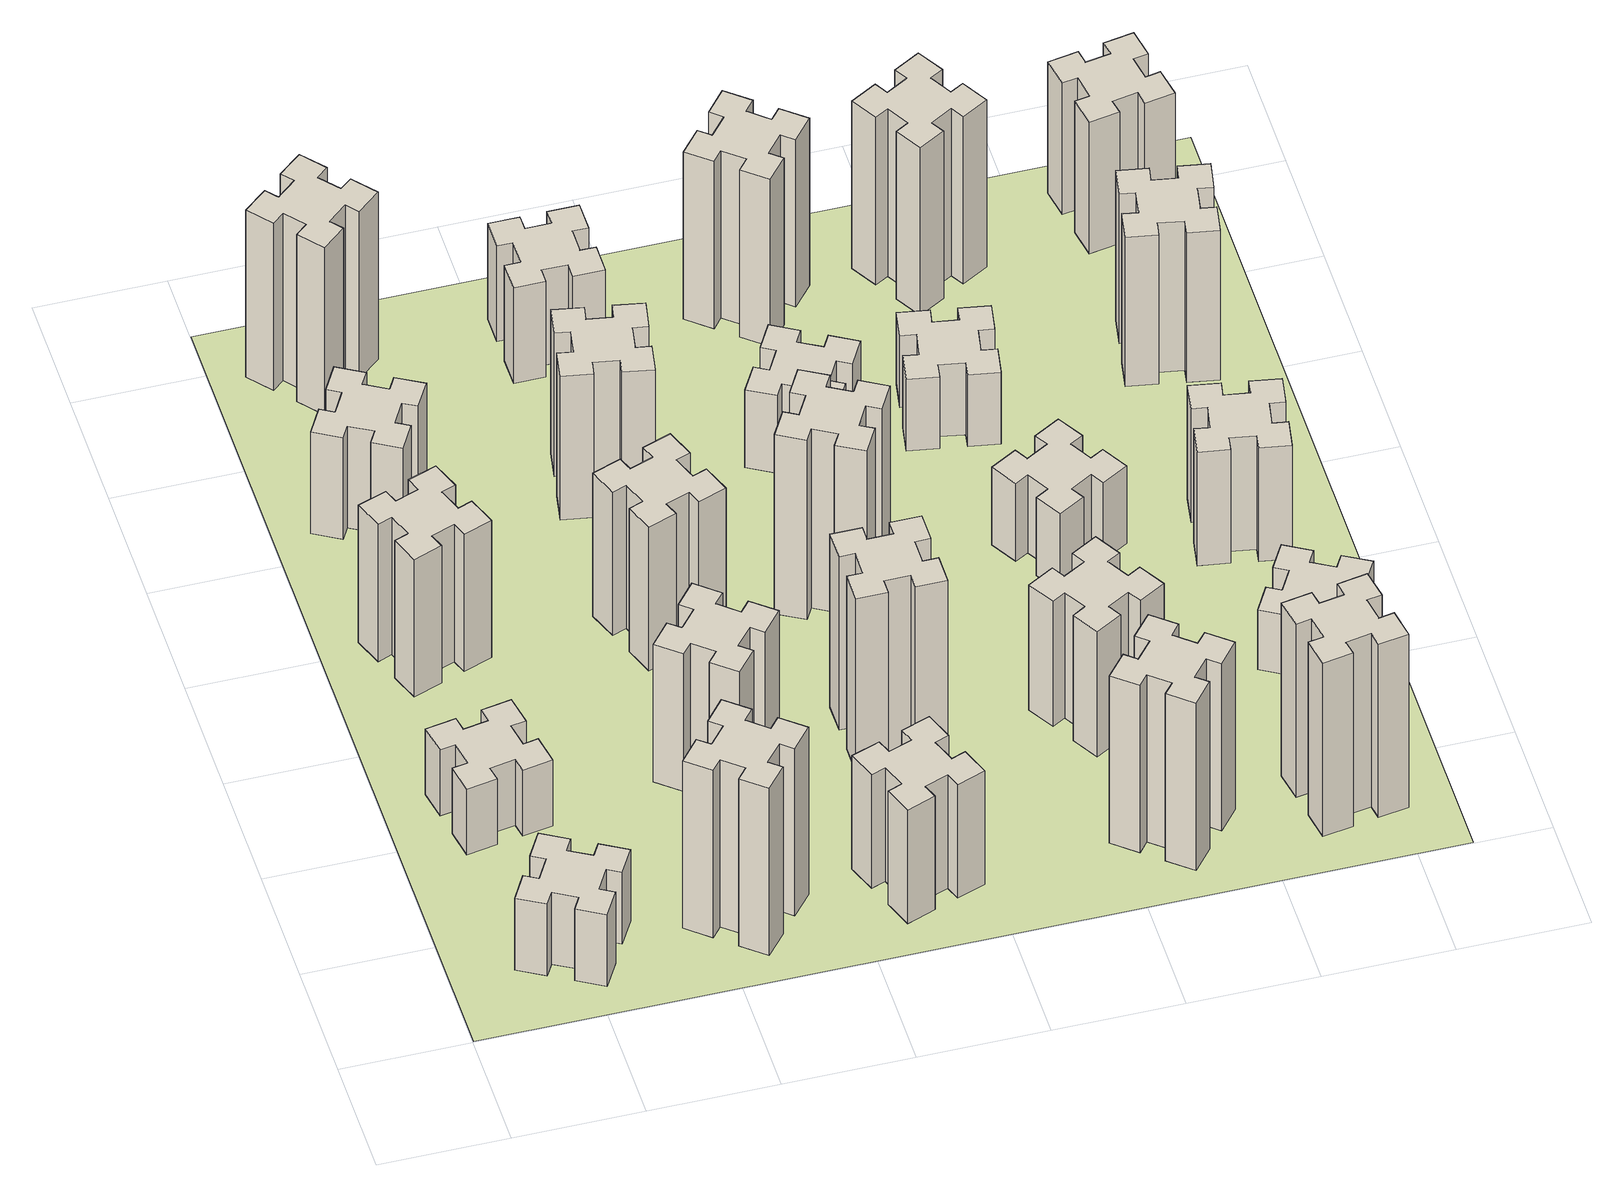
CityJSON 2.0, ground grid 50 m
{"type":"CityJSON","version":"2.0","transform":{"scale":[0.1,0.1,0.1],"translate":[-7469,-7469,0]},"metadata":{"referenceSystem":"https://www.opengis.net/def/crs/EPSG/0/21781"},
"CityObjects":{
"building1":{"type":"Building","attributes":{"class":"1000","function":"1000","usage":"1000","yearOfConstruction":2016,"roofType":"1000","measuredHeight":36,"storeysAboveGround":30,"storeysBelowGround":0},"geometry":[{"type":"Solid","lod":"1","boundaries":[[[[0,1,2,3,4,5,6,7,8,9,10,11,12,13,14,15,16,17,18,19]],[[17,16,20,21]],[[16,15,22,20]],[[15,14,23,22]],[[14,13,24,23]],[[13,12,25,24]],[[12,11,26,25]],[[11,10,27,26]],[[10,9,28,27]],[[9,8,29,28]],[[8,7,30,29]],[[7,6,31,30]],[[6,5,32,31]],[[5,4,33,32]],[[4,3,34,33]],[[3,2,35,34]],[[2,1,36,35]],[[1,0,37,36]],[[0,19,38,37]],[[19,18,39,38]],[[18,17,21,39]],[[24,25,26,27,28,29,30,31,32,33,34,35,36,37,38,39,21,20,22,23]]]]}]},
"building2":{"type":"Building","attributes":{"class":"1000","function":"1000","usage":"1000","yearOfConstruction":2016,"roofType":"1000","measuredHeight":33,"storeysAboveGround":30,"storeysBelowGround":0},"geometry":[{"type":"Solid","lod":"1","boundaries":[[[[40,41,42,43,44,45,46,47,48,49,50,51,52,53,54,55,56,57,58,59]],[[57,56,60,61]],[[56,55,62,60]],[[55,54,63,62]],[[54,53,64,63]],[[53,52,65,64]],[[52,51,66,65]],[[51,50,67,66]],[[50,49,68,67]],[[49,48,69,68]],[[48,47,70,69]],[[47,46,71,70]],[[46,45,72,71]],[[45,44,73,72]],[[44,43,74,73]],[[43,42,75,74]],[[42,41,76,75]],[[41,40,77,76]],[[40,59,78,77]],[[59,58,79,78]],[[58,57,61,79]],[[64,65,66,67,68,69,70,71,72,73,74,75,76,77,78,79,61,60,62,63]]]]}]},
"building3":{"type":"Building","attributes":{"class":"1000","function":"1000","usage":"1000","yearOfConstruction":2016,"roofType":"1000","measuredHeight":69,"storeysAboveGround":30,"storeysBelowGround":0},"geometry":[{"type":"Solid","lod":"1","boundaries":[[[[80,81,82,83,84,85,86,87,88,89,90,91,92,93,94,95,96,97,98,99]],[[97,96,100,101]],[[96,95,102,100]],[[95,94,103,102]],[[94,93,104,103]],[[93,92,105,104]],[[92,91,106,105]],[[91,90,107,106]],[[90,89,108,107]],[[89,88,109,108]],[[88,87,110,109]],[[87,86,111,110]],[[86,85,112,111]],[[85,84,113,112]],[[84,83,114,113]],[[83,82,115,114]],[[82,81,116,115]],[[81,80,117,116]],[[80,99,118,117]],[[99,98,119,118]],[[98,97,101,119]],[[104,105,106,107,108,109,110,111,112,113,114,115,116,117,118,119,101,100,102,103]]]]}]},
"building4":{"type":"Building","attributes":{"class":"1000","function":"1000","usage":"1000","yearOfConstruction":2016,"roofType":"1000","measuredHeight":51,"storeysAboveGround":30,"storeysBelowGround":0},"geometry":[{"type":"Solid","lod":"1","boundaries":[[[[120,121,122,123,124,125,126,127,128,129,130,131,132,133,134,135,136,137,138,139]],[[137,136,140,141]],[[136,135,142,140]],[[135,134,143,142]],[[134,133,144,143]],[[133,132,145,144]],[[132,131,146,145]],[[131,130,147,146]],[[130,129,148,147]],[[129,128,149,148]],[[128,127,150,149]],[[127,126,151,150]],[[126,125,152,151]],[[125,124,153,152]],[[124,123,154,153]],[[123,122,155,154]],[[122,121,156,155]],[[121,120,157,156]],[[120,139,158,157]],[[139,138,159,158]],[[138,137,141,159]],[[144,145,146,147,148,149,150,151,152,153,154,155,156,157,158,159,141,140,142,143]]]]}]},
"building5":{"type":"Building","attributes":{"class":"1000","function":"1000","usage":"1000","yearOfConstruction":2016,"roofType":"1000","measuredHeight":84,"storeysAboveGround":30,"storeysBelowGround":0},"geometry":[{"type":"Solid","lod":"1","boundaries":[[[[160,161,162,163,164,165,166,167,168,169,170,171,172,173,174,175,176,177,178,179]],[[177,176,180,181]],[[176,175,182,180]],[[175,174,183,182]],[[174,173,184,183]],[[173,172,185,184]],[[172,171,186,185]],[[171,170,187,186]],[[170,169,188,187]],[[169,168,189,188]],[[168,167,190,189]],[[167,166,191,190]],[[166,165,192,191]],[[165,164,193,192]],[[164,163,194,193]],[[163,162,195,194]],[[162,161,196,195]],[[161,160,197,196]],[[160,179,198,197]],[[179,178,199,198]],[[178,177,181,199]],[[184,185,186,187,188,189,190,191,192,193,194,195,196,197,198,199,181,180,182,183]]]]}]},
"building6":{"type":"Building","attributes":{"class":"1000","function":"1000","usage":"1000","yearOfConstruction":2016,"roofType":"1000","measuredHeight":84,"storeysAboveGround":30,"storeysBelowGround":0},"geometry":[{"type":"Solid","lod":"1","boundaries":[[[[200,201,202,203,204,205,206,207,208,209,210,211,212,213,214,215,216,217,218,219]],[[217,216,220,221]],[[216,215,222,220]],[[215,214,223,222]],[[214,213,224,223]],[[213,212,225,224]],[[212,211,226,225]],[[211,210,227,226]],[[210,209,228,227]],[[209,208,229,228]],[[208,207,230,229]],[[207,206,231,230]],[[206,205,232,231]],[[205,204,233,232]],[[204,203,234,233]],[[203,202,235,234]],[[202,201,236,235]],[[201,200,237,236]],[[200,219,238,237]],[[219,218,239,238]],[[218,217,221,239]],[[224,225,226,227,228,229,230,231,232,233,234,235,236,237,238,239,221,220,222,223]]]]}]},
"building7":{"type":"Building","attributes":{"class":"1000","function":"1000","usage":"1000","yearOfConstruction":2016,"roofType":"1000","measuredHeight":69,"storeysAboveGround":30,"storeysBelowGround":0},"geometry":[{"type":"Solid","lod":"1","boundaries":[[[[240,241,242,243,244,245,246,247,248,249,250,251,252,253,254,255,256,257,258,259]],[[257,256,260,261]],[[256,255,262,260]],[[255,254,263,262]],[[254,253,264,263]],[[253,252,265,264]],[[252,251,266,265]],[[251,250,267,266]],[[250,249,268,267]],[[249,248,269,268]],[[248,247,270,269]],[[247,246,271,270]],[[246,245,272,271]],[[245,244,273,272]],[[244,243,274,273]],[[243,242,275,274]],[[242,241,276,275]],[[241,240,277,276]],[[240,259,278,277]],[[259,258,279,278]],[[258,257,261,279]],[[264,265,266,267,268,269,270,271,272,273,274,275,276,277,278,279,261,260,262,263]]]]}]},
"building8":{"type":"Building","attributes":{"class":"1000","function":"1000","usage":"1000","yearOfConstruction":2016,"roofType":"1000","measuredHeight":72,"storeysAboveGround":30,"storeysBelowGround":0},"geometry":[{"type":"Solid","lod":"1","boundaries":[[[[280,281,282,283,284,285,286,287,288,289,290,291,292,293,294,295,296,297,298,299]],[[297,296,300,301]],[[296,295,302,300]],[[295,294,303,302]],[[294,293,304,303]],[[293,292,305,304]],[[292,291,306,305]],[[291,290,307,306]],[[290,289,308,307]],[[289,288,309,308]],[[288,287,310,309]],[[287,286,311,310]],[[286,285,312,311]],[[285,284,313,312]],[[284,283,314,313]],[[283,282,315,314]],[[282,281,316,315]],[[281,280,317,316]],[[280,299,318,317]],[[299,298,319,318]],[[298,297,301,319]],[[304,305,306,307,308,309,310,311,312,313,314,315,316,317,318,319,301,300,302,303]]]]}]},
"building9":{"type":"Building","attributes":{"class":"1000","function":"1000","usage":"1000","yearOfConstruction":2016,"roofType":"1000","measuredHeight":57,"storeysAboveGround":30,"storeysBelowGround":0},"geometry":[{"type":"Solid","lod":"1","boundaries":[[[[320,321,322,323,324,325,326,327,328,329,330,331,332,333,334,335,336,337,338,339]],[[337,336,340,341]],[[336,335,342,340]],[[335,334,343,342]],[[334,333,344,343]],[[333,332,345,344]],[[332,331,346,345]],[[331,330,347,346]],[[330,329,348,347]],[[329,328,349,348]],[[328,327,350,349]],[[327,326,351,350]],[[326,325,352,351]],[[325,324,353,352]],[[324,323,354,353]],[[323,322,355,354]],[[322,321,356,355]],[[321,320,357,356]],[[320,339,358,357]],[[339,338,359,358]],[[338,337,341,359]],[[344,345,346,347,348,349,350,351,352,353,354,355,356,357,358,359,341,340,342,343]]]]}]},
"building10":{"type":"Building","attributes":{"class":"1000","function":"1000","usage":"1000","yearOfConstruction":2016,"roofType":"1000","measuredHeight":72,"storeysAboveGround":30,"storeysBelowGround":0},"geometry":[{"type":"Solid","lod":"1","boundaries":[[[[360,361,362,363,364,365,366,367,368,369,370,371,372,373,374,375,376,377,378,379]],[[377,376,380,381]],[[376,375,382,380]],[[375,374,383,382]],[[374,373,384,383]],[[373,372,385,384]],[[372,371,386,385]],[[371,370,387,386]],[[370,369,388,387]],[[369,368,389,388]],[[368,367,390,389]],[[367,366,391,390]],[[366,365,392,391]],[[365,364,393,392]],[[364,363,394,393]],[[363,362,395,394]],[[362,361,396,395]],[[361,360,397,396]],[[360,379,398,397]],[[379,378,399,398]],[[378,377,381,399]],[[384,385,386,387,388,389,390,391,392,393,394,395,396,397,398,399,381,380,382,383]]]]}]},
"building11":{"type":"Building","attributes":{"class":"1000","function":"1000","usage":"1000","yearOfConstruction":2016,"roofType":"1000","measuredHeight":87,"storeysAboveGround":30,"storeysBelowGround":0},"geometry":[{"type":"Solid","lod":"1","boundaries":[[[[400,401,402,403,404,405,406,407,408,409,410,411,412,413,414,415,416,417,418,419]],[[417,416,420,421]],[[416,415,422,420]],[[415,414,423,422]],[[414,413,424,423]],[[413,412,425,424]],[[412,411,426,425]],[[411,410,427,426]],[[410,409,428,427]],[[409,408,429,428]],[[408,407,430,429]],[[407,406,431,430]],[[406,405,432,431]],[[405,404,433,432]],[[404,403,434,433]],[[403,402,435,434]],[[402,401,436,435]],[[401,400,437,436]],[[400,419,438,437]],[[419,418,439,438]],[[418,417,421,439]],[[424,425,426,427,428,429,430,431,432,433,434,435,436,437,438,439,421,420,422,423]]]]}]},
"building12":{"type":"Building","attributes":{"class":"1000","function":"1000","usage":"1000","yearOfConstruction":2016,"roofType":"1000","measuredHeight":48,"storeysAboveGround":30,"storeysBelowGround":0},"geometry":[{"type":"Solid","lod":"1","boundaries":[[[[440,441,442,443,444,445,446,447,448,449,450,451,452,453,454,455,456,457,458,459]],[[457,456,460,461]],[[456,455,462,460]],[[455,454,463,462]],[[454,453,464,463]],[[453,452,465,464]],[[452,451,466,465]],[[451,450,467,466]],[[450,449,468,467]],[[449,448,469,468]],[[448,447,470,469]],[[447,446,471,470]],[[446,445,472,471]],[[445,444,473,472]],[[444,443,474,473]],[[443,442,475,474]],[[442,441,476,475]],[[441,440,477,476]],[[440,459,478,477]],[[459,458,479,478]],[[458,457,461,479]],[[464,465,466,467,468,469,470,471,472,473,474,475,476,477,478,479,461,460,462,463]]]]}]},
"building13":{"type":"Building","attributes":{"class":"1000","function":"1000","usage":"1000","yearOfConstruction":2016,"roofType":"1000","measuredHeight":90,"storeysAboveGround":30,"storeysBelowGround":0},"geometry":[{"type":"Solid","lod":"1","boundaries":[[[[480,481,482,483,484,485,486,487,488,489,490,491,492,493,494,495,496,497,498,499]],[[497,496,500,501]],[[496,495,502,500]],[[495,494,503,502]],[[494,493,504,503]],[[493,492,505,504]],[[492,491,506,505]],[[491,490,507,506]],[[490,489,508,507]],[[489,488,509,508]],[[488,487,510,509]],[[487,486,511,510]],[[486,485,512,511]],[[485,484,513,512]],[[484,483,514,513]],[[483,482,515,514]],[[482,481,516,515]],[[481,480,517,516]],[[480,499,518,517]],[[499,498,519,518]],[[498,497,501,519]],[[504,505,506,507,508,509,510,511,512,513,514,515,516,517,518,519,501,500,502,503]]]]}]},
"building14":{"type":"Building","attributes":{"class":"1000","function":"1000","usage":"1000","yearOfConstruction":2016,"roofType":"1000","measuredHeight":39,"storeysAboveGround":30,"storeysBelowGround":0},"geometry":[{"type":"Solid","lod":"1","boundaries":[[[[520,521,522,523,524,525,526,527,528,529,530,531,532,533,534,535,536,537,538,539]],[[537,536,540,541]],[[536,535,542,540]],[[535,534,543,542]],[[534,533,544,543]],[[533,532,545,544]],[[532,531,546,545]],[[531,530,547,546]],[[530,529,548,547]],[[529,528,549,548]],[[528,527,550,549]],[[527,526,551,550]],[[526,525,552,551]],[[525,524,553,552]],[[524,523,554,553]],[[523,522,555,554]],[[522,521,556,555]],[[521,520,557,556]],[[520,539,558,557]],[[539,538,559,558]],[[538,537,541,559]],[[544,545,546,547,548,549,550,551,552,553,554,555,556,557,558,559,541,540,542,543]]]]}]},
"building15":{"type":"Building","attributes":{"class":"1000","function":"1000","usage":"1000","yearOfConstruction":2016,"roofType":"1000","measuredHeight":84,"storeysAboveGround":30,"storeysBelowGround":0},"geometry":[{"type":"Solid","lod":"1","boundaries":[[[[560,561,562,563,564,565,566,567,568,569,570,571,572,573,574,575,576,577,578,579]],[[577,576,580,581]],[[576,575,582,580]],[[575,574,583,582]],[[574,573,584,583]],[[573,572,585,584]],[[572,571,586,585]],[[571,570,587,586]],[[570,569,588,587]],[[569,568,589,588]],[[568,567,590,589]],[[567,566,591,590]],[[566,565,592,591]],[[565,564,593,592]],[[564,563,594,593]],[[563,562,595,594]],[[562,561,596,595]],[[561,560,597,596]],[[560,579,598,597]],[[579,578,599,598]],[[578,577,581,599]],[[584,585,586,587,588,589,590,591,592,593,594,595,596,597,598,599,581,580,582,583]]]]}]},
"building16":{"type":"Building","attributes":{"class":"1000","function":"1000","usage":"1000","yearOfConstruction":2016,"roofType":"1000","measuredHeight":63,"storeysAboveGround":30,"storeysBelowGround":0},"geometry":[{"type":"Solid","lod":"1","boundaries":[[[[600,601,602,603,604,605,606,607,608,609,610,611,612,613,614,615,616,617,618,619]],[[617,616,620,621]],[[616,615,622,620]],[[615,614,623,622]],[[614,613,624,623]],[[613,612,625,624]],[[612,611,626,625]],[[611,610,627,626]],[[610,609,628,627]],[[609,608,629,628]],[[608,607,630,629]],[[607,606,631,630]],[[606,605,632,631]],[[605,604,633,632]],[[604,603,634,633]],[[603,602,635,634]],[[602,601,636,635]],[[601,600,637,636]],[[600,619,638,637]],[[619,618,639,638]],[[618,617,621,639]],[[624,625,626,627,628,629,630,631,632,633,634,635,636,637,638,639,621,620,622,623]]]]}]},
"building17":{"type":"Building","attributes":{"class":"1000","function":"1000","usage":"1000","yearOfConstruction":2016,"roofType":"1000","measuredHeight":84,"storeysAboveGround":30,"storeysBelowGround":0},"geometry":[{"type":"Solid","lod":"1","boundaries":[[[[640,641,642,643,644,645,646,647,648,649,650,651,652,653,654,655,656,657,658,659]],[[657,656,660,661]],[[656,655,662,660]],[[655,654,663,662]],[[654,653,664,663]],[[653,652,665,664]],[[652,651,666,665]],[[651,650,667,666]],[[650,649,668,667]],[[649,648,669,668]],[[648,647,670,669]],[[647,646,671,670]],[[646,645,672,671]],[[645,644,673,672]],[[644,643,674,673]],[[643,642,675,674]],[[642,641,676,675]],[[641,640,677,676]],[[640,659,678,677]],[[659,658,679,678]],[[658,657,661,679]],[[664,665,666,667,668,669,670,671,672,673,674,675,676,677,678,679,661,660,662,663]]]]}]},
"building18":{"type":"Building","attributes":{"class":"1000","function":"1000","usage":"1000","yearOfConstruction":2016,"roofType":"1000","measuredHeight":39,"storeysAboveGround":30,"storeysBelowGround":0},"geometry":[{"type":"Solid","lod":"1","boundaries":[[[[680,681,682,683,684,685,686,687,688,689,690,691,692,693,694,695,696,697,698,699]],[[697,696,700,701]],[[696,695,702,700]],[[695,694,703,702]],[[694,693,704,703]],[[693,692,705,704]],[[692,691,706,705]],[[691,690,707,706]],[[690,689,708,707]],[[689,688,709,708]],[[688,687,710,709]],[[687,686,711,710]],[[686,685,712,711]],[[685,684,713,712]],[[684,683,714,713]],[[683,682,715,714]],[[682,681,716,715]],[[681,680,717,716]],[[680,699,718,717]],[[699,698,719,718]],[[698,697,701,719]],[[704,705,706,707,708,709,710,711,712,713,714,715,716,717,718,719,701,700,702,703]]]]}]},
"building19":{"type":"Building","attributes":{"class":"1000","function":"1000","usage":"1000","yearOfConstruction":2016,"roofType":"1000","measuredHeight":36,"storeysAboveGround":30,"storeysBelowGround":0},"geometry":[{"type":"Solid","lod":"1","boundaries":[[[[720,721,722,723,724,725,726,727,728,729,730,731,732,733,734,735,736,737,738,739]],[[737,736,740,741]],[[736,735,742,740]],[[735,734,743,742]],[[734,733,744,743]],[[733,732,745,744]],[[732,731,746,745]],[[731,730,747,746]],[[730,729,748,747]],[[729,728,749,748]],[[728,727,750,749]],[[727,726,751,750]],[[726,725,752,751]],[[725,724,753,752]],[[724,723,754,753]],[[723,722,755,754]],[[722,721,756,755]],[[721,720,757,756]],[[720,739,758,757]],[[739,738,759,758]],[[738,737,741,759]],[[744,745,746,747,748,749,750,751,752,753,754,755,756,757,758,759,741,740,742,743]]]]}]},
"building20":{"type":"Building","attributes":{"class":"1000","function":"1000","usage":"1000","yearOfConstruction":2016,"roofType":"1000","measuredHeight":87,"storeysAboveGround":30,"storeysBelowGround":0},"geometry":[{"type":"Solid","lod":"1","boundaries":[[[[760,761,762,763,764,765,766,767,768,769,770,771,772,773,774,775,776,777,778,779]],[[777,776,780,781]],[[776,775,782,780]],[[775,774,783,782]],[[774,773,784,783]],[[773,772,785,784]],[[772,771,786,785]],[[771,770,787,786]],[[770,769,788,787]],[[769,768,789,788]],[[768,767,790,789]],[[767,766,791,790]],[[766,765,792,791]],[[765,764,793,792]],[[764,763,794,793]],[[763,762,795,794]],[[762,761,796,795]],[[761,760,797,796]],[[760,779,798,797]],[[779,778,799,798]],[[778,777,781,799]],[[784,785,786,787,788,789,790,791,792,793,794,795,796,797,798,799,781,780,782,783]]]]}]},
"building21":{"type":"Building","attributes":{"class":"1000","function":"1000","usage":"1000","yearOfConstruction":2016,"roofType":"1000","measuredHeight":84,"storeysAboveGround":30,"storeysBelowGround":0},"geometry":[{"type":"Solid","lod":"1","boundaries":[[[[800,801,802,803,804,805,806,807,808,809,810,811,812,813,814,815,816,817,818,819]],[[817,816,820,821]],[[816,815,822,820]],[[815,814,823,822]],[[814,813,824,823]],[[813,812,825,824]],[[812,811,826,825]],[[811,810,827,826]],[[810,809,828,827]],[[809,808,829,828]],[[808,807,830,829]],[[807,806,831,830]],[[806,805,832,831]],[[805,804,833,832]],[[804,803,834,833]],[[803,802,835,834]],[[802,801,836,835]],[[801,800,837,836]],[[800,819,838,837]],[[819,818,839,838]],[[818,817,821,839]],[[824,825,826,827,828,829,830,831,832,833,834,835,836,837,838,839,821,820,822,823]]]]}]},
"building22":{"type":"Building","attributes":{"class":"1000","function":"1000","usage":"1000","yearOfConstruction":2016,"roofType":"1000","measuredHeight":30,"storeysAboveGround":30,"storeysBelowGround":0},"geometry":[{"type":"Solid","lod":"1","boundaries":[[[[840,841,842,843,844,845,846,847,848,849,850,851,852,853,854,855,856,857,858,859]],[[857,856,860,861]],[[856,855,862,860]],[[855,854,863,862]],[[854,853,864,863]],[[853,852,865,864]],[[852,851,866,865]],[[851,850,867,866]],[[850,849,868,867]],[[849,848,869,868]],[[848,847,870,869]],[[847,846,871,870]],[[846,845,872,871]],[[845,844,873,872]],[[844,843,874,873]],[[843,842,875,874]],[[842,841,876,875]],[[841,840,877,876]],[[840,859,878,877]],[[859,858,879,878]],[[858,857,861,879]],[[864,865,866,867,868,869,870,871,872,873,874,875,876,877,878,879,861,860,862,863]]]]}]},
"building23":{"type":"Building","attributes":{"class":"1000","function":"1000","usage":"1000","yearOfConstruction":2016,"roofType":"1000","measuredHeight":57,"storeysAboveGround":30,"storeysBelowGround":0},"geometry":[{"type":"Solid","lod":"1","boundaries":[[[[880,881,882,883,884,885,886,887,888,889,890,891,892,893,894,895,896,897,898,899]],[[897,896,900,901]],[[896,895,902,900]],[[895,894,903,902]],[[894,893,904,903]],[[893,892,905,904]],[[892,891,906,905]],[[891,890,907,906]],[[890,889,908,907]],[[889,888,909,908]],[[888,887,910,909]],[[887,886,911,910]],[[886,885,912,911]],[[885,884,913,912]],[[884,883,914,913]],[[883,882,915,914]],[[882,881,916,915]],[[881,880,917,916]],[[880,899,918,917]],[[899,898,919,918]],[[898,897,901,919]],[[904,905,906,907,908,909,910,911,912,913,914,915,916,917,918,919,901,900,902,903]]]]}]},
"building24":{"type":"Building","attributes":{"class":"1000","function":"1000","usage":"1000","yearOfConstruction":2016,"roofType":"1000","measuredHeight":75,"storeysAboveGround":30,"storeysBelowGround":0},"geometry":[{"type":"Solid","lod":"1","boundaries":[[[[920,921,922,923,924,925,926,927,928,929,930,931,932,933,934,935,936,937,938,939]],[[937,936,940,941]],[[936,935,942,940]],[[935,934,943,942]],[[934,933,944,943]],[[933,932,945,944]],[[932,931,946,945]],[[931,930,947,946]],[[930,929,948,947]],[[929,928,949,948]],[[928,927,950,949]],[[927,926,951,950]],[[926,925,952,951]],[[925,924,953,952]],[[924,923,954,953]],[[923,922,955,954]],[[922,921,956,955]],[[921,920,957,956]],[[920,939,958,957]],[[939,938,959,958]],[[938,937,941,959]],[[944,945,946,947,948,949,950,951,952,953,954,955,956,957,958,959,941,940,942,943]]]]}]},
"building25":{"type":"Building","attributes":{"class":"1000","function":"1000","usage":"1000","yearOfConstruction":2016,"roofType":"1000","measuredHeight":66,"storeysAboveGround":30,"storeysBelowGround":0},"geometry":[{"type":"Solid","lod":"1","boundaries":[[[[960,961,962,963,964,965,966,967,968,969,970,971,972,973,974,975,976,977,978,979]],[[977,976,980,981]],[[976,975,982,980]],[[975,974,983,982]],[[974,973,984,983]],[[973,972,985,984]],[[972,971,986,985]],[[971,970,987,986]],[[970,969,988,987]],[[969,968,989,988]],[[968,967,990,989]],[[967,966,991,990]],[[966,965,992,991]],[[965,964,993,992]],[[964,963,994,993]],[[963,962,995,994]],[[962,961,996,995]],[[961,960,997,996]],[[960,979,998,997]],[[979,978,999,998]],[[978,977,981,999]],[[984,985,986,987,988,989,990,991,992,993,994,995,996,997,998,999,981,980,982,983]]]]}]},
"landuse1":{"type":"LandUse","attributes":{"name":"plot1","function":"1010"},"geometry":[{"type":"MultiSurface","lod":"1","boundaries":[[[1000,1001,1002,1003]]]}]}
},
"vertices":[
[546,277,0],[596,364,0],[648,334,0],[708,438,0],[604,498,0],[574,446,0],[487,496,0],[517,548,0],[413,608,0],[353,504,0],[405,474,0],[355,387,0],[303,417,0],[243,313,0],[347,253,0],[377,305,0],[464,255,0],[434,203,0],[538,143,0],[598,247,0],[464,255,360],[434,203,360],[377,305,360],[347,253,360],[243,313,360],[303,417,360],[355,387,360],[405,474,360],[353,504,360],[413,608,360],[517,548,360],[487,496,360],[574,446,360],[604,498,360],[708,438,360],[648,334,360],[596,364,360],[546,277,360],[598,247,360],[538,143,360],
[405,1232,0],[307,1215,0],[297,1274,0],[178,1253,0],[199,1135,0],[258,1145,0],[276,1047,0],[217,1037,0],[237,918,0],[356,939,0],[345,998,0],[444,1016,0],[454,957,0],[572,977,0],[551,1096,0],[492,1085,0],[475,1184,0],[534,1194,0],[513,1312,0],[395,1291,0],[475,1184,330],[534,1194,330],[492,1085,330],[551,1096,330],[572,977,330],[454,957,330],[444,1016,330],[345,998,330],[356,939,330],[237,918,330],[217,1037,330],[276,1047,330],[258,1145,330],[199,1135,330],[178,1253,330],[297,1274,330],[307,1215,330],[405,1232,330],[395,1291,330],[513,1312,330],
[366,1835,0],[460,1869,0],[480,1813,0],[593,1854,0],[552,1967,0],[496,1946,0],[462,2040,0],[518,2060,0],[477,2173,0],[364,2132,0],[385,2076,0],[291,2042,0],[270,2098,0],[157,2057,0],[199,1944,0],[255,1965,0],[289,1871,0],[233,1850,0],[274,1737,0],[387,1779,0],[289,1871,690],[233,1850,690],[255,1965,690],[199,1944,690],[157,2057,690],[270,2098,690],[291,2042,690],[385,2076,690],[364,2132,690],[477,2173,690],[518,2060,690],[462,2040,690],[496,1946,690],[552,1967,690],[593,1854,690],[480,1813,690],[460,1869,690],[366,1835,690],[387,1779,690],[274,1737,690],
[446,2597,0],[496,2684,0],[548,2654,0],[608,2758,0],[504,2818,0],[474,2766,0],[387,2816,0],[417,2868,0],[313,2928,0],[253,2824,0],[305,2794,0],[255,2707,0],[203,2737,0],[143,2633,0],[247,2573,0],[277,2625,0],[364,2575,0],[334,2523,0],[438,2463,0],[498,2567,0],[364,2575,510],[334,2523,510],[277,2625,510],[247,2573,510],[143,2633,510],[203,2737,510],[255,2707,510],[305,2794,510],[253,2824,510],[313,2928,510],[417,2868,510],[387,2816,510],[474,2766,510],[504,2818,510],[608,2758,510],[548,2654,510],[496,2684,510],[446,2597,510],[498,2567,510],[438,2463,510],
[1224,427,0],[1148,492,0],[1186,538,0],[1094,615,0],[1017,523,0],[1063,484,0],[999,408,0],[953,446,0],[876,354,0],[968,277,0],[1006,323,0],[1083,259,0],[1044,213,0],[1136,136,0],[1213,228,0],[1167,266,0],[1232,343,0],[1278,304,0],[1355,396,0],[1263,473,0],[1232,343,840],[1278,304,840],[1167,266,840],[1213,228,840],[1136,136,840],[1044,213,840],[1083,259,840],[1006,323,840],[968,277,840],[876,354,840],[953,446,840],[999,408,840],[1063,484,840],[1017,523,840],[1094,615,840],[1186,538,840],[1148,492,840],[1224,427,840],[1263,473,840],[1355,396,840],
[408,3319,0],[484,3383,0],[523,3337,0],[615,3414,0],[538,3506,0],[492,3468,0],[427,3544,0],[473,3583,0],[396,3675,0],[304,3598,0],[343,3552,0],[266,3487,0],[228,3533,0],[136,3456,0],[213,3364,0],[259,3403,0],[323,3326,0],[277,3288,0],[354,3196,0],[446,3273,0],[323,3326,840],[277,3288,840],[259,3403,840],[213,3364,840],[136,3456,840],[228,3533,840],[266,3487,840],[343,3552,840],[304,3598,840],[396,3675,840],[473,3583,840],[427,3544,840],[492,3468,840],[538,3506,840],[615,3414,840],[523,3337,840],[484,3383,840],[408,3319,840],[446,3273,840],[354,3196,840],
[1324,1167,0],[1248,1232,0],[1286,1278,0],[1194,1355,0],[1117,1263,0],[1163,1224,0],[1099,1148,0],[1053,1186,0],[976,1094,0],[1068,1017,0],[1106,1063,0],[1183,999,0],[1144,953,0],[1236,876,0],[1313,968,0],[1267,1006,0],[1332,1083,0],[1378,1044,0],[1455,1136,0],[1363,1213,0],[1332,1083,690],[1378,1044,690],[1267,1006,690],[1313,968,690],[1236,876,690],[1144,953,690],[1183,999,690],[1106,1063,690],[1068,1017,690],[976,1094,690],[1053,1186,690],[1099,1148,690],[1163,1224,690],[1117,1263,690],[1194,1355,690],[1286,1278,690],[1248,1232,690],[1324,1167,690],[1363,1213,690],[1455,1136,690],
[1225,1976,0],[1131,1942,0],[1110,1998,0],[997,1957,0],[1039,1844,0],[1095,1865,0],[1129,1771,0],[1073,1750,0],[1114,1637,0],[1227,1679,0],[1206,1735,0],[1300,1769,0],[1320,1713,0],[1433,1754,0],[1392,1867,0],[1336,1846,0],[1302,1940,0],[1358,1960,0],[1317,2073,0],[1204,2032,0],[1302,1940,720],[1358,1960,720],[1336,1846,720],[1392,1867,720],[1433,1754,720],[1320,1713,720],[1300,1769,720],[1206,1735,720],[1227,1679,720],[1114,1637,720],[1073,1750,720],[1129,1771,720],[1095,1865,720],[1039,1844,720],[997,1957,720],[1110,1998,720],[1131,1942,720],[1225,1976,720],[1204,2032,720],[1317,2073,720],
[1635,385,0],[1669,291,0],[1613,270,0],[1654,157,0],[1767,199,0],[1746,255,0],[1840,289,0],[1860,233,0],[1973,274,0],[1932,387,0],[1876,366,0],[1842,460,0],[1898,480,0],[1857,593,0],[1744,552,0],[1765,496,0],[1671,462,0],[1650,518,0],[1537,477,0],[1579,364,0],[1671,462,570],[1650,518,570],[1765,496,570],[1744,552,570],[1857,593,570],[1898,480,570],[1842,460,570],[1876,366,570],[1932,387,570],[1973,274,570],[1860,233,570],[1840,289,570],[1746,255,570],[1767,199,570],[1654,157,570],[1613,270,570],[1669,291,570],[1635,385,570],[1579,364,570],[1537,477,570],
[1315,2527,0],[1332,2625,0],[1391,2615,0],[1412,2733,0],[1294,2754,0],[1284,2695,0],[1185,2712,0],[1196,2771,0],[1077,2792,0],[1057,2674,0],[1116,2664,0],[1098,2565,0],[1039,2576,0],[1018,2457,0],[1137,2437,0],[1147,2496,0],[1245,2478,0],[1235,2419,0],[1353,2398,0],[1374,2517,0],[1245,2478,720],[1235,2419,720],[1147,2496,720],[1137,2437,720],[1018,2457,720],[1039,2576,720],[1098,2565,720],[1116,2664,720],[1057,2674,720],[1077,2792,720],[1196,2771,720],[1185,2712,720],[1284,2695,720],[1294,2754,720],[1412,2733,720],[1391,2615,720],[1332,2625,720],[1315,2527,720],[1374,2517,720],[1353,2398,720],
[1745,1165,0],[1745,1065,0],[1685,1065,0],[1685,945,0],[1805,945,0],[1805,1005,0],[1905,1005,0],[1905,945,0],[2025,945,0],[2025,1065,0],[1965,1065,0],[1965,1165,0],[2025,1165,0],[2025,1285,0],[1905,1285,0],[1905,1225,0],[1805,1225,0],[1805,1285,0],[1685,1285,0],[1685,1165,0],[1805,1225,870],[1805,1285,870],[1905,1225,870],[1905,1285,870],[2025,1285,870],[2025,1165,870],[1965,1165,870],[1965,1065,870],[2025,1065,870],[2025,945,870],[1905,945,870],[1905,1005,870],[1805,1005,870],[1805,945,870],[1685,945,870],[1685,1065,870],[1745,1065,870],[1745,1165,870],[1685,1165,870],[1685,1285,870],
[1105,3385,0],[1105,3285,0],[1045,3285,0],[1045,3165,0],[1165,3165,0],[1165,3225,0],[1265,3225,0],[1265,3165,0],[1385,3165,0],[1385,3285,0],[1325,3285,0],[1325,3385,0],[1385,3385,0],[1385,3505,0],[1265,3505,0],[1265,3445,0],[1165,3445,0],[1165,3505,0],[1045,3505,0],[1045,3385,0],[1165,3445,480],[1165,3505,480],[1265,3445,480],[1265,3505,480],[1385,3505,480],[1385,3385,480],[1325,3385,480],[1325,3285,480],[1385,3285,480],[1385,3165,480],[1265,3165,480],[1265,3225,480],[1165,3225,480],[1165,3165,480],[1045,3165,480],[1045,3285,480],[1105,3285,480],[1105,3385,480],[1045,3385,480],[1045,3505,480],
[1785,1954,0],[1735,1867,0],[1683,1897,0],[1623,1793,0],[1727,1733,0],[1757,1785,0],[1844,1735,0],[1814,1683,0],[1918,1623,0],[1978,1727,0],[1926,1757,0],[1976,1844,0],[2028,1814,0],[2088,1918,0],[1984,1978,0],[1954,1926,0],[1867,1976,0],[1897,2028,0],[1793,2088,0],[1733,1984,0],[1867,1976,900],[1897,2028,900],[1954,1926,900],[1984,1978,900],[2088,1918,900],[2028,1814,900],[1976,1844,900],[1926,1757,900],[1978,1727,900],[1918,1623,900],[1814,1683,900],[1844,1735,900],[1757,1785,900],[1727,1733,900],[1623,1793,900],[1683,1897,900],[1735,1867,900],[1785,1954,900],[1733,1984,900],[1793,2088,900],
[1857,2525,0],[1944,2475,0],[1914,2423,0],[2018,2363,0],[2078,2467,0],[2026,2497,0],[2076,2584,0],[2128,2554,0],[2188,2658,0],[2084,2718,0],[2054,2666,0],[1967,2716,0],[1997,2768,0],[1893,2828,0],[1833,2724,0],[1885,2694,0],[1835,2607,0],[1783,2637,0],[1723,2533,0],[1827,2473,0],[1835,2607,390],[1783,2637,390],[1885,2694,390],[1833,2724,390],[1893,2828,390],[1997,2768,390],[1967,2716,390],[2054,2666,390],[2084,2718,390],[2188,2658,390],[2128,2554,390],[2076,2584,390],[2026,2497,390],[2078,2467,390],[2018,2363,390],[1914,2423,390],[1944,2475,390],[1857,2525,390],[1827,2473,390],[1723,2533,390],
[2643,484,0],[2579,408,0],[2533,446,0],[2456,354,0],[2548,277,0],[2586,323,0],[2663,259,0],[2624,213,0],[2716,136,0],[2793,228,0],[2747,266,0],[2812,343,0],[2858,304,0],[2935,396,0],[2843,473,0],[2804,427,0],[2728,492,0],[2766,538,0],[2674,615,0],[2597,523,0],[2728,492,840],[2766,538,840],[2804,427,840],[2843,473,840],[2935,396,840],[2858,304,840],[2812,343,840],[2747,266,840],[2793,228,840],[2716,136,840],[2624,213,840],[2663,259,840],[2586,323,840],[2548,277,840],[2456,354,840],[2533,446,840],[2579,408,840],[2643,484,840],[2597,523,840],[2674,615,840],
[2584,1136,0],[2497,1086,0],[2467,1138,0],[2363,1078,0],[2423,974,0],[2475,1004,0],[2525,917,0],[2473,887,0],[2533,783,0],[2637,843,0],[2607,895,0],[2694,945,0],[2724,893,0],[2828,953,0],[2768,1057,0],[2716,1027,0],[2666,1114,0],[2718,1144,0],[2658,1248,0],[2554,1188,0],[2666,1114,630],[2718,1144,630],[2716,1027,630],[2768,1057,630],[2828,953,630],[2724,893,630],[2694,945,630],[2607,895,630],[2637,843,630],[2533,783,630],[2473,887,630],[2525,917,630],[2475,1004,630],[2423,974,630],[2363,1078,630],[2467,1138,630],[2497,1086,630],[2584,1136,630],[2554,1188,630],[2658,1248,630],
[1846,3283,0],[1923,3219,0],[1884,3173,0],[1976,3096,0],[2053,3188,0],[2007,3226,0],[2072,3303,0],[2118,3264,0],[2195,3356,0],[2103,3433,0],[2064,3387,0],[1988,3452,0],[2026,3498,0],[1934,3575,0],[1857,3483,0],[1903,3444,0],[1839,3368,0],[1793,3406,0],[1716,3314,0],[1808,3237,0],[1839,3368,840],[1793,3406,840],[1903,3444,840],[1857,3483,840],[1934,3575,840],[2026,3498,840],[1988,3452,840],[2064,3387,840],[2103,3433,840],[2195,3356,840],[2118,3264,840],[2072,3303,840],[2007,3226,840],[2053,3188,840],[1976,3096,840],[1884,3173,840],[1923,3219,840],[1846,3283,840],[1808,3237,840],[1716,3314,840],
[2707,1735,0],[2794,1785,0],[2824,1733,0],[2928,1793,0],[2868,1897,0],[2816,1867,0],[2766,1954,0],[2818,1984,0],[2758,2088,0],[2654,2028,0],[2684,1976,0],[2597,1926,0],[2567,1978,0],[2463,1918,0],[2523,1814,0],[2575,1844,0],[2625,1757,0],[2573,1727,0],[2633,1623,0],[2737,1683,0],[2625,1757,390],[2573,1727,390],[2575,1844,390],[2523,1814,390],[2463,1918,390],[2567,1978,390],[2597,1926,390],[2684,1976,390],[2654,2028,390],[2758,2088,390],[2818,1984,390],[2766,1954,390],[2816,1867,390],[2868,1897,390],[2928,1793,390],[2824,1733,390],[2794,1785,390],[2707,1735,390],[2737,1683,390],[2633,1623,390],
[2564,2695,0],[2465,2712,0],[2476,2771,0],[2357,2792,0],[2337,2674,0],[2396,2664,0],[2378,2565,0],[2319,2576,0],[2298,2457,0],[2417,2437,0],[2427,2496,0],[2525,2478,0],[2515,2419,0],[2633,2398,0],[2654,2517,0],[2595,2527,0],[2612,2625,0],[2671,2615,0],[2692,2733,0],[2574,2754,0],[2612,2625,360],[2671,2615,360],[2595,2527,360],[2654,2517,360],[2633,2398,360],[2515,2419,360],[2525,2478,360],[2427,2496,360],[2417,2437,360],[2298,2457,360],[2319,2576,360],[2378,2565,360],[2396,2664,360],[2337,2674,360],[2357,2792,360],[2476,2771,360],[2465,2712,360],[2564,2695,360],[2574,2754,360],[2692,2733,360],
[3305,258,0],[3404,276,0],[3414,217,0],[3532,237,0],[3511,356,0],[3452,345,0],[3435,444,0],[3494,454,0],[3473,572,0],[3355,551,0],[3365,492,0],[3267,475,0],[3257,534,0],[3138,513,0],[3159,395,0],[3218,405,0],[3236,307,0],[3177,297,0],[3197,178,0],[3316,199,0],[3236,307,870],[3177,297,870],[3218,405,870],[3159,395,870],[3138,513,870],[3257,534,870],[3267,475,870],[3365,492,870],[3355,551,870],[3473,572,870],[3494,454,870],[3435,444,870],[3452,345,870],[3511,356,870],[3532,237,870],[3414,217,870],[3404,276,870],[3305,258,870],[3316,199,870],[3197,178,870],
[2607,3215,0],[2694,3265,0],[2724,3213,0],[2828,3273,0],[2768,3377,0],[2716,3347,0],[2666,3434,0],[2718,3464,0],[2658,3568,0],[2554,3508,0],[2584,3456,0],[2497,3406,0],[2467,3458,0],[2363,3398,0],[2423,3294,0],[2475,3324,0],[2525,3237,0],[2473,3207,0],[2533,3103,0],[2637,3163,0],[2525,3237,840],[2473,3207,840],[2475,3324,840],[2423,3294,840],[2363,3398,840],[2467,3458,840],[2497,3406,840],[2584,3456,840],[2554,3508,840],[2658,3568,840],[2718,3464,840],[2666,3434,840],[2716,3347,840],[2768,3377,840],[2828,3273,840],[2724,3213,840],[2694,3265,840],[2607,3215,840],[2637,3163,840],[2533,3103,840],
[3337,1045,0],[3424,995,0],[3394,943,0],[3498,883,0],[3558,987,0],[3506,1017,0],[3556,1104,0],[3608,1074,0],[3668,1178,0],[3564,1238,0],[3534,1186,0],[3447,1236,0],[3477,1288,0],[3373,1348,0],[3313,1244,0],[3365,1214,0],[3315,1127,0],[3263,1157,0],[3203,1053,0],[3307,993,0],[3315,1127,300],[3263,1157,300],[3365,1214,300],[3313,1244,300],[3373,1348,300],[3477,1288,300],[3447,1236,300],[3534,1186,300],[3564,1238,300],[3668,1178,300],[3608,1074,300],[3556,1104,300],[3506,1017,300],[3558,987,300],[3498,883,300],[3394,943,300],[3424,995,300],[3337,1045,300],[3307,993,300],[3203,1053,300],
[3267,1656,0],[3365,1638,0],[3355,1579,0],[3473,1558,0],[3494,1677,0],[3435,1687,0],[3452,1785,0],[3511,1775,0],[3532,1893,0],[3414,1914,0],[3404,1855,0],[3305,1872,0],[3316,1931,0],[3197,1952,0],[3177,1834,0],[3236,1824,0],[3218,1725,0],[3159,1736,0],[3138,1617,0],[3257,1597,0],[3218,1725,570],[3159,1736,570],[3236,1824,570],[3177,1834,570],[3197,1952,570],[3316,1931,570],[3305,1872,570],[3404,1855,570],[3414,1914,570],[3532,1893,570],[3511,1775,570],[3452,1785,570],[3435,1687,570],[3494,1677,570],[3473,1558,570],[3355,1579,570],[3365,1638,570],[3267,1656,570],[3257,1597,570],[3138,1617,570],
[3236,2764,0],[3218,2665,0],[3159,2676,0],[3138,2557,0],[3257,2537,0],[3267,2596,0],[3365,2578,0],[3355,2519,0],[3473,2498,0],[3494,2617,0],[3435,2627,0],[3452,2725,0],[3511,2715,0],[3532,2833,0],[3414,2854,0],[3404,2795,0],[3305,2812,0],[3316,2871,0],[3197,2892,0],[3177,2774,0],[3305,2812,750],[3316,2871,750],[3404,2795,750],[3414,2854,750],[3532,2833,750],[3511,2715,750],[3452,2725,750],[3435,2627,750],[3494,2617,750],[3473,2498,750],[3355,2519,750],[3365,2578,750],[3267,2596,750],[3257,2537,750],[3138,2557,750],[3159,2676,750],[3218,2665,750],[3236,2764,750],[3177,2774,750],[3197,2892,750],
[3218,3465,0],[3236,3367,0],[3177,3357,0],[3197,3238,0],[3316,3259,0],[3305,3318,0],[3404,3336,0],[3414,3277,0],[3532,3297,0],[3511,3416,0],[3452,3405,0],[3435,3504,0],[3494,3514,0],[3473,3632,0],[3355,3611,0],[3365,3552,0],[3267,3535,0],[3257,3594,0],[3138,3573,0],[3159,3455,0],[3267,3535,660],[3257,3594,660],[3365,3552,660],[3355,3611,660],[3473,3632,660],[3494,3514,660],[3435,3504,660],[3452,3405,660],[3511,3416,660],[3532,3297,660],[3414,3277,660],[3404,3336,660],[3305,3318,660],[3316,3259,660],[3197,3238,660],[3177,3357,660],[3236,3367,660],[3218,3465,660],[3159,3455,660],[3138,3573,660],
[5,3705,0],[3705,3705,0],[3705,5,0],[5,5,0]
]}
